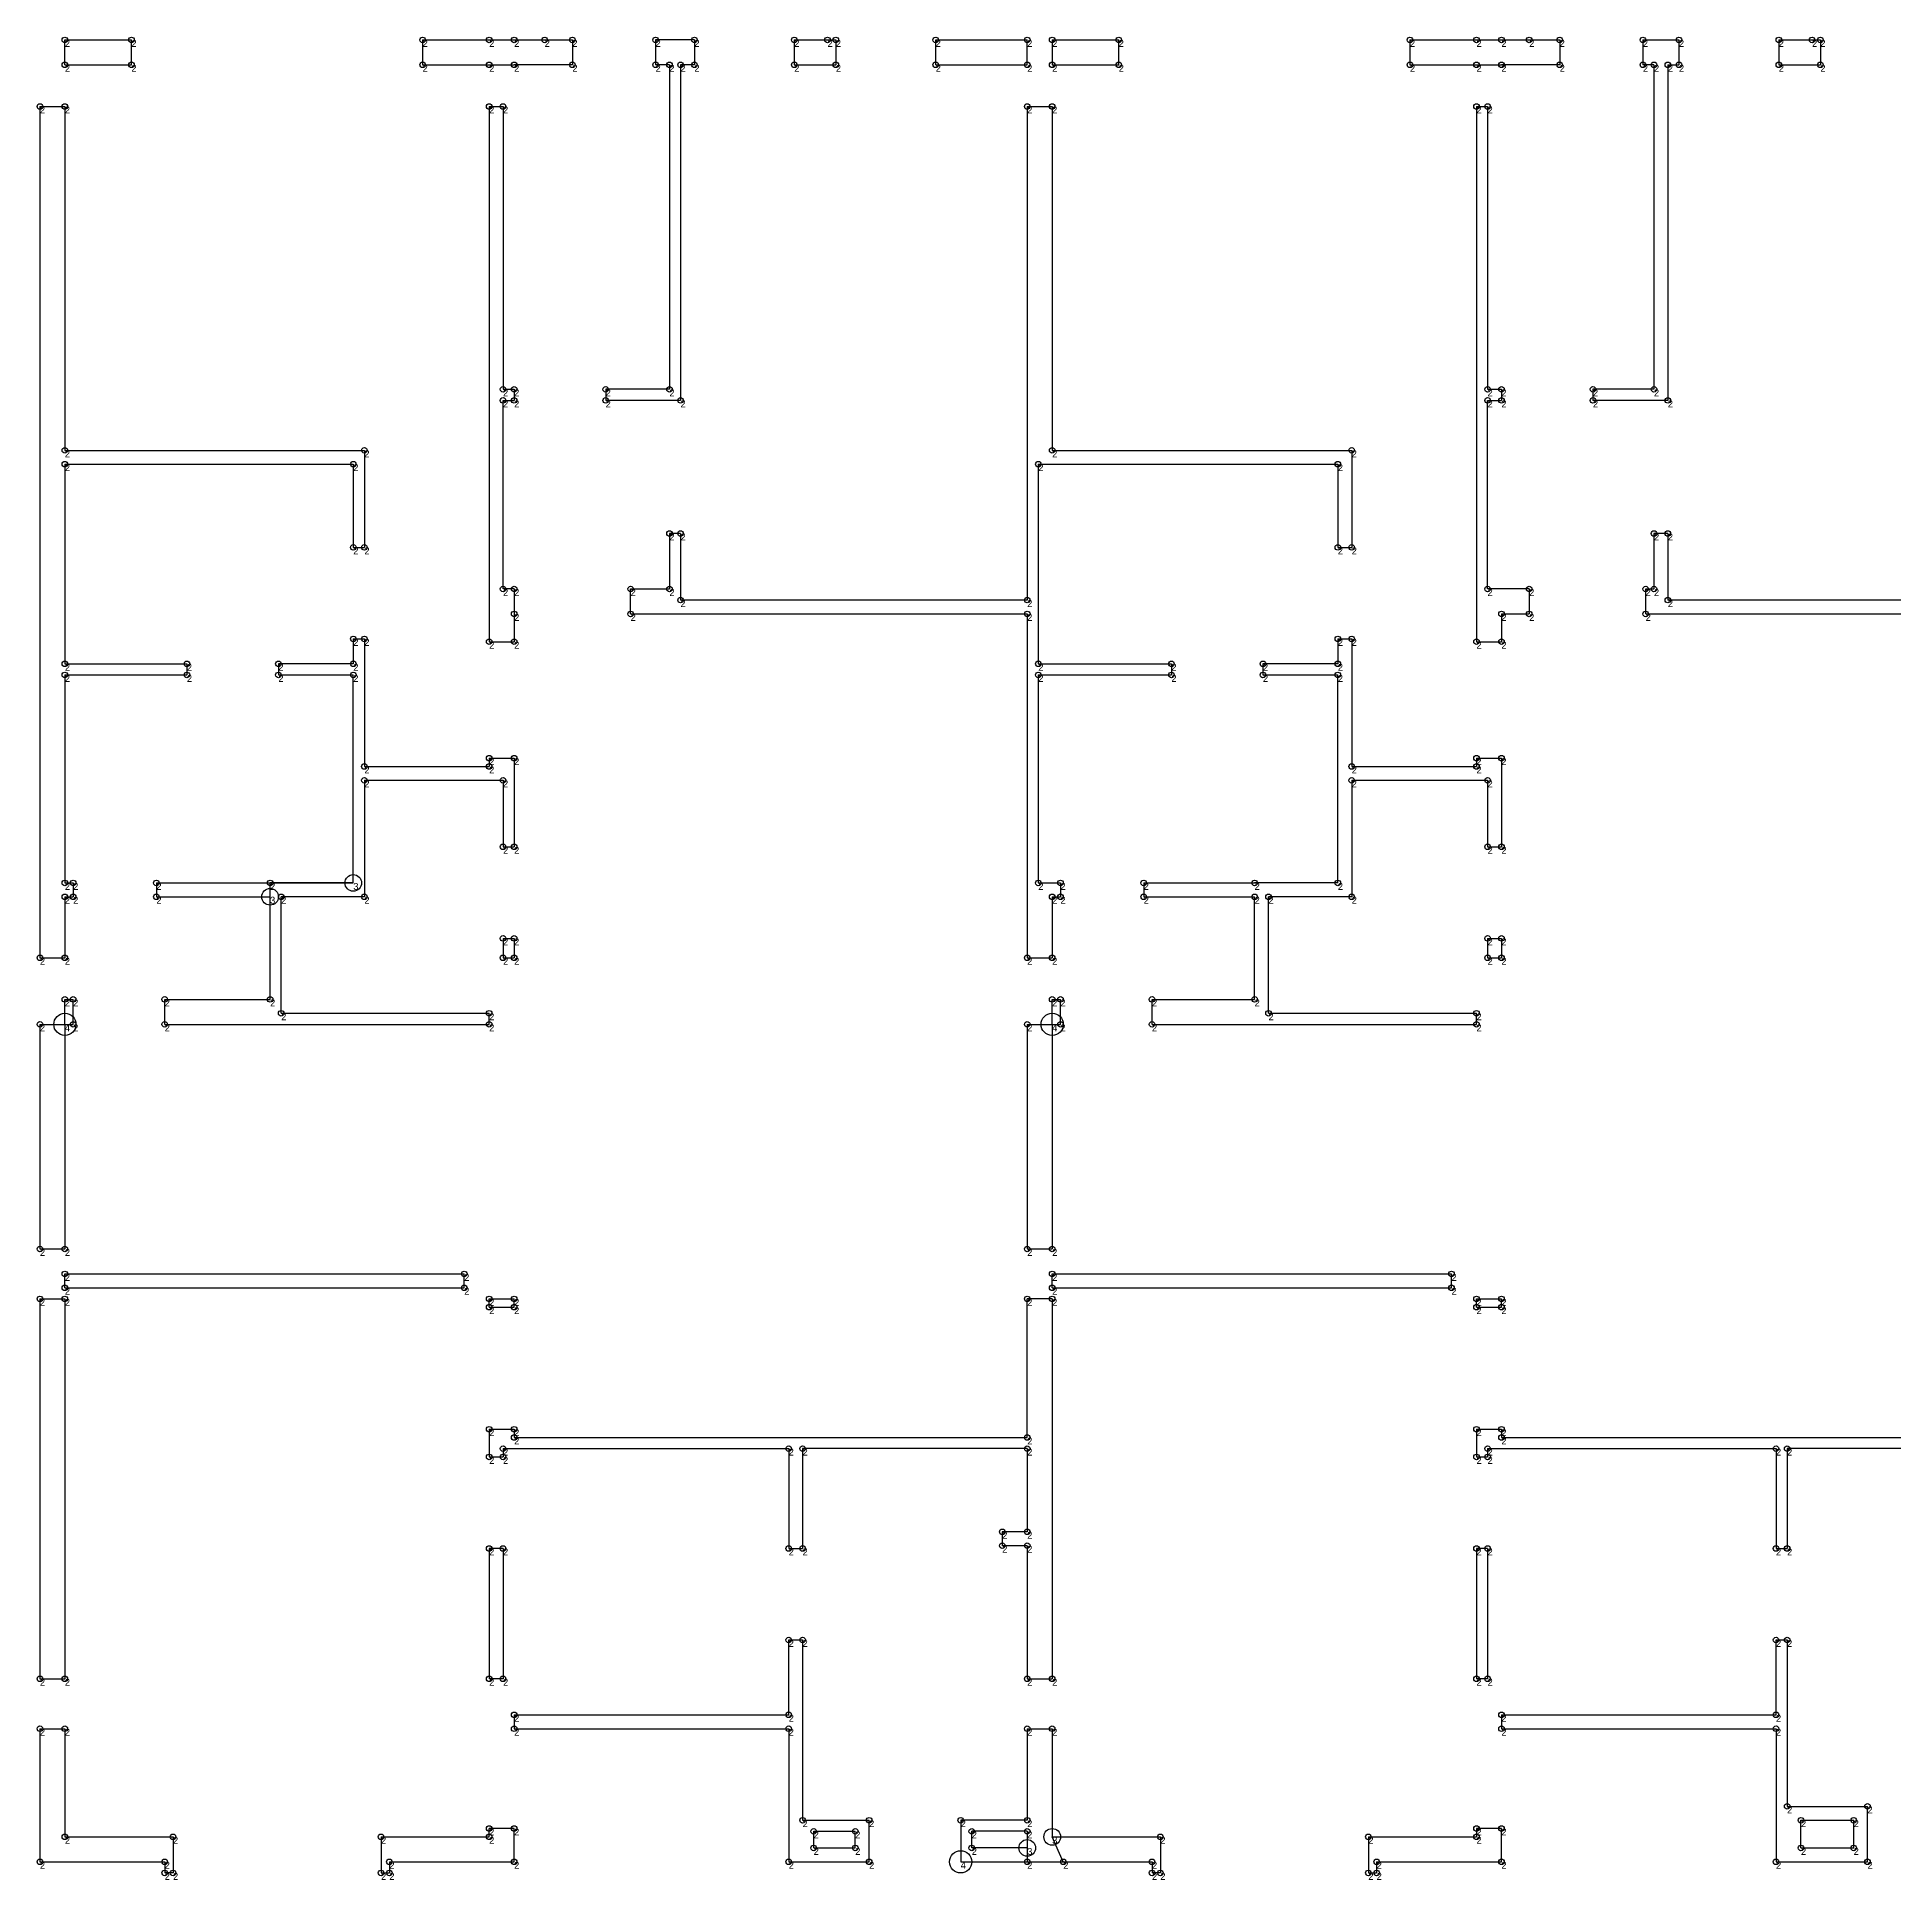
# Model space of a CAD drawing. Header units: metres. Extents: x 233 to 1676, y 438 to 1102.
# Drawn here: x 233 to 903, y 438 to 1102 of the extents above; entities that cross this region are included whole.
import ezdxf

# ---------------------------------------------------------------- set-up
doc = ezdxf.new("R2010")
doc.units = ezdxf.units.M

msp = doc.modelspace()

# ---------------------------------------------------------------- linework, layer by layer
for p, q in [((243, 1092), (243, 1101)), ((243, 1101), (267, 1101)), ((267, 1092), (267, 1101)), ((372, 1101), (396, 1101)), ((372, 1101), (372, 1092)), ((396, 1101), (405, 1101)), ((405, 1101), (426, 1101)), ((416, 1101), (416, 1101)), ((426, 1101), (426, 1092)), ((470, 1101), (456, 1101)), ((456, 1101), (456, 1092)), ((470, 1101), (470, 1092)), ((506, 1101), (506, 1092)), ((506, 1101), (521, 1101)), ((518, 1101), (518, 1101)), ((521, 1101), (521, 1092)), ((557, 1092), (557, 1101)), ((557, 1101), (590, 1101)), ((590, 1092), (590, 1101)), ((599, 1101), (599, 1092)), ((599, 1101), (623, 1101)), ((623, 1092), (623, 1101)), ((728, 1101), (752, 1101)), ((728, 1101), (728, 1092)), ((752, 1101), (761, 1101)), ((761, 1101), (782, 1101)), ((771, 1101), (771, 1101)), ((782, 1101), (782, 1092)), ((812, 1101), (812, 1092)), ((812, 1101), (825, 1101)), ((825, 1101), (825, 1092)), ((861, 1101), (861, 1092)), ((861, 1101), (876, 1101)), ((873, 1101), (873, 1101)), ((876, 1101), (876, 1092)), ((243, 1092), (267, 1092)), ((372, 1092), (396, 1092)), ((396, 1092), (405, 1092)), ((426, 1092), (405, 1092)), ((461, 1092), (456, 1092)), ((461, 1092), (461, 975)), ((470, 1092), (465, 1092)), ((465, 1092), (465, 971)), ((506, 1092), (521, 1092)), ((557, 1092), (590, 1092)), ((599, 1092), (623, 1092)), ((728, 1092), (752, 1092)), ((752, 1092), (761, 1092)), ((782, 1092), (761, 1092)), ((816, 1092), (812, 1092)), ((816, 1092), (816, 975)), ((821, 1092), (821, 971)), ((821, 1092), (825, 1092)), ((861, 1092), (876, 1092)), ((234, 1077), (234, 770)), ((234, 1077), (243, 1077)), ((243, 1077), (243, 953)), ((396, 1077), (396, 884)), ((396, 1077), (401, 1077)), ((401, 1077), (401, 975)), ((590, 1077), (590, 899)), ((590, 1077), (599, 1077)), ((599, 1077), (599, 953)), ((752, 1077), (752, 884)), ((752, 1077), (756, 1077)), ((756, 1077), (756, 975)), ((401, 975), (405, 975)), ((405, 975), (405, 971)), ((461, 975), (438, 975)), ((438, 975), (438, 971)), ((756, 975), (761, 975)), ((761, 975), (761, 971)), ((816, 975), (794, 975)), ((794, 975), (794, 971)), ((401, 903), (401, 971)), ((401, 971), (405, 971)), ((465, 971), (438, 971)), ((756, 903), (756, 971)), ((756, 971), (761, 971)), ((821, 971), (794, 971)), ((243, 953), (351, 953)), ((351, 953), (351, 918)), ((599, 953), (707, 953)), ((707, 953), (707, 918)), ((243, 948), (243, 876)), ((243, 948), (347, 948)), ((347, 948), (347, 918)), ((594, 948), (594, 876)), ((594, 948), (702, 948)), ((702, 948), (702, 918)), ((347, 918), (351, 918)), ((465, 923), (461, 923)), ((461, 923), (461, 903)), ((465, 923), (465, 899)), ((702, 918), (707, 918)), ((821, 923), (816, 923)), ((816, 923), (816, 903)), ((821, 923), (821, 899)), ((405, 903), (401, 903)), ((405, 903), (405, 894)), ((447, 894), (447, 903)), ((447, 903), (461, 903)), ((590, 899), (465, 899)), ((771, 903), (756, 903)), ((771, 903), (771, 894)), ((813, 894), (813, 903)), ((813, 903), (816, 903)), ((950, 899), (821, 899)), ((405, 894), (405, 884)), ((447, 894), (590, 894)), ((590, 894), (590, 770)), ((761, 894), (771, 894)), ((761, 894), (761, 884)), ((813, 894), (950, 894)), ((347, 885), (347, 876)), ((347, 885), (351, 885)), ((351, 885), (351, 839)), ((702, 885), (702, 876)), ((702, 885), (707, 885)), ((707, 885), (707, 839)), ((396, 884), (405, 884)), ((752, 884), (761, 884)), ((243, 876), (287, 876)), ((243, 872), (287, 872)), ((243, 872), (243, 797)), ((287, 876), (287, 872)), ((347, 876), (320, 876)), ((320, 876), (320, 872)), ((320, 872), (347, 872)), ((347, 797), (347, 872)), ((594, 876), (642, 876)), ((594, 872), (642, 872)), ((594, 872), (594, 797)), ((642, 876), (642, 872)), ((702, 876), (675, 876)), ((675, 876), (675, 872)), ((675, 872), (702, 872)), ((702, 797), (702, 872)), ((351, 839), (396, 839)), ((396, 842), (396, 839)), ((396, 842), (405, 842)), ((405, 842), (405, 810)), ((707, 839), (752, 839)), ((752, 842), (752, 839)), ((752, 842), (761, 842)), ((761, 842), (761, 810)), ((351, 834), (351, 792)), ((351, 834), (401, 834)), ((401, 834), (401, 810)), ((707, 834), (707, 792)), ((707, 834), (756, 834)), ((756, 834), (756, 810)), ((401, 810), (405, 810)), ((756, 810), (761, 810)), ((243, 797), (246, 797)), ((243, 792), (246, 792)), ((243, 792), (243, 770)), ((246, 797), (246, 792)), ((276, 797), (276, 792)), ((276, 797), (347, 797)), ((276, 792), (317, 792)), ((347, 797), (317, 797)), ((317, 792), (317, 797)), ((317, 755), (317, 792)), ((351, 792), (321, 792)), ((321, 750), (321, 792)), ((594, 797), (602, 797)), ((599, 792), (602, 792)), ((599, 792), (599, 770)), ((602, 797), (602, 792)), ((632, 797), (672, 797)), ((632, 797), (632, 792)), ((632, 792), (672, 792)), ((702, 797), (672, 797)), ((672, 755), (672, 792)), ((707, 792), (677, 792)), ((677, 750), (677, 792)), ((401, 777), (401, 770)), ((401, 777), (405, 777)), ((405, 777), (405, 770)), ((756, 777), (756, 770)), ((756, 777), (761, 777)), ((761, 777), (761, 770)), ((234, 770), (243, 770)), ((401, 770), (405, 770)), ((590, 770), (599, 770)), ((756, 770), (761, 770)), ((243, 746), (243, 755)), ((243, 755), (246, 755)), ((246, 746), (246, 755)), ((279, 746), (279, 755)), ((279, 755), (317, 755)), ((599, 746), (599, 755)), ((599, 755), (602, 755)), ((602, 746), (602, 755)), ((635, 746), (635, 755)), ((635, 755), (672, 755)), ((234, 746), (234, 665)), ((234, 746), (243, 746)), ((243, 746), (243, 665)), ((243, 746), (246, 746)), ((279, 746), (396, 746)), ((321, 750), (396, 750)), ((396, 746), (396, 750)), ((590, 746), (590, 665)), ((590, 746), (599, 746)), ((599, 746), (599, 665)), ((599, 746), (602, 746)), ((635, 746), (752, 746)), ((677, 750), (752, 750)), ((752, 746), (752, 750)), ((234, 665), (243, 665)), ((590, 665), (599, 665)), ((243, 651), (243, 656)), ((243, 656), (387, 656)), ((243, 651), (387, 651)), ((387, 651), (387, 656)), ((599, 651), (599, 656)), ((599, 656), (743, 656)), ((599, 651), (743, 651)), ((743, 651), (743, 656)), ((234, 647), (234, 510)), ((234, 647), (243, 647)), ((243, 647), (243, 510)), ((396, 644), (396, 647)), ((396, 647), (405, 647)), ((396, 644), (405, 644)), ((405, 644), (405, 647)), ((590, 597), (590, 647)), ((599, 647), (590, 647)), ((599, 647), (599, 510)), ((752, 644), (752, 647)), ((752, 647), (761, 647)), ((752, 644), (761, 644)), ((761, 644), (761, 647)), ((396, 600), (396, 590)), ((396, 600), (405, 600)), ((405, 600), (405, 597)), ((405, 597), (590, 597)), ((752, 600), (752, 590)), ((752, 600), (761, 600)), ((761, 600), (761, 597)), ((761, 597), (950, 597)), ((396, 590), (401, 590)), ((401, 593), (504, 593)), ((401, 593), (401, 590)), ((504, 593), (504, 557)), ((590, 593), (509, 593)), ((509, 593), (509, 557)), ((590, 593), (590, 563)), ((752, 590), (756, 590)), ((756, 593), (860, 593)), ((756, 593), (756, 590)), ((860, 593), (860, 557)), ((950, 593), (864, 593)), ((864, 593), (864, 557)), ((590, 563), (581, 563)), ((581, 563), (581, 558)), ((401, 557), (396, 557)), ((396, 557), (396, 510)), ((401, 557), (401, 510)), ((504, 557), (509, 557)), ((590, 558), (581, 558)), ((590, 558), (590, 510)), ((756, 557), (752, 557)), ((752, 557), (752, 510)), ((756, 557), (756, 510)), ((860, 557), (864, 557)), ((504, 497), (504, 524)), ((504, 524), (509, 524)), ((509, 524), (509, 459)), ((860, 497), (860, 524)), ((860, 524), (864, 524)), ((864, 524), (864, 464)), ((234, 510), (243, 510)), ((401, 510), (396, 510)), ((590, 510), (599, 510)), ((756, 510), (752, 510)), ((405, 497), (504, 497)), ((405, 497), (405, 492)), ((761, 497), (860, 497)), ((761, 497), (761, 492)), ((234, 492), (234, 444)), ((234, 492), (243, 492)), ((243, 492), (243, 453)), ((405, 492), (504, 492)), ((504, 492), (504, 444)), ((590, 492), (590, 459)), ((590, 492), (599, 492)), ((599, 492), (599, 453)), ((761, 492), (860, 492)), ((860, 492), (860, 444)), ((864, 464), (893, 464)), ((893, 444), (893, 464)), ((405, 456), (396, 456)), ((396, 453), (396, 456)), ((405, 444), (405, 456)), ((509, 459), (533, 459)), ((533, 444), (533, 459)), ((590, 459), (566, 459)), ((566, 459), (566, 444)), ((761, 456), (752, 456)), ((752, 456), (752, 453)), ((761, 444), (761, 456)), ((869, 449), (869, 459)), ((869, 459), (888, 459)), ((888, 449), (888, 459)), ((243, 453), (282, 453)), ((282, 453), (282, 440)), ((357, 453), (396, 453)), ((357, 453), (357, 440)), ((513, 449), (513, 455)), ((513, 455), (528, 455)), ((513, 449), (528, 449)), ((528, 449), (528, 455)), ((590, 455), (570, 455)), ((570, 449), (570, 455)), ((590, 449), (570, 449)), ((590, 455), (590, 449)), ((590, 449), (590, 444)), ((603, 444), (599, 453)), ((599, 453), (638, 453)), ((638, 453), (638, 440)), ((713, 453), (752, 453)), ((713, 453), (713, 440)), ((869, 449), (888, 449)), ((234, 444), (279, 444)), ((279, 444), (279, 440)), ((360, 444), (405, 444)), ((360, 444), (360, 440)), ((504, 444), (533, 444)), ((566, 444), (590, 444)), ((566, 444), (603, 444)), ((566, 444), (635, 444)), ((635, 444), (635, 440)), ((716, 444), (761, 444)), ((716, 444), (716, 440)), ((860, 444), (893, 444)), ((282, 440), (279, 440)), ((357, 440), (360, 440)), ((638, 440), (635, 440)), ((713, 440), (716, 440))]:
    msp.add_line(p, q)
at = {"layer": 'debug', "color": 5}
for centre in [(243, 1101), (267, 1101), (372, 1101), (396, 1101), (405, 1101), (416, 1101), (426, 1101), (456, 1101), (470, 1101), (506, 1101), (518, 1101), (521, 1101), (557, 1101), (590, 1101), (599, 1101), (623, 1101), (728, 1101), (752, 1101), (761, 1101), (771, 1101), (782, 1101), (812, 1101), (825, 1101), (861, 1101), (873, 1101), (876, 1101), (243, 1092), (267, 1092), (372, 1092), (396, 1092), (405, 1092), (426, 1092), (456, 1092), (461, 1092), (465, 1092), (470, 1092), (506, 1092), (521, 1092), (557, 1092), (590, 1092), (599, 1092), (623, 1092), (728, 1092), (752, 1092), (761, 1092), (782, 1092), (812, 1092), (816, 1092), (821, 1092), (825, 1092), (861, 1092), (876, 1092), (234, 1077), (243, 1077), (396, 1077), (401, 1077), (590, 1077), (599, 1077), (752, 1077), (756, 1077), (401, 975), (401, 971), (405, 975), (405, 971), (438, 975), (438, 971), (461, 975), (465, 971), (756, 975), (756, 971), (761, 975), (761, 971), (794, 975), (794, 971), (816, 975), (821, 971), (243, 953), (351, 953), (599, 953), (707, 953), (243, 948), (347, 948), (594, 948), (702, 948), (347, 918), (351, 918), (461, 923), (465, 923), (702, 918), (707, 918), (816, 923), (821, 923), (401, 903), (405, 903), (447, 903), (461, 903), (465, 899), (590, 899), (756, 903), (771, 903), (813, 903), (816, 903), (821, 899), (405, 894), (447, 894), (590, 894), (761, 894), (771, 894), (813, 894), (347, 885), (351, 885), (396, 884), (405, 884), (702, 885), (707, 885), (752, 884), (761, 884), (243, 876), (243, 872), (287, 876), (287, 872), (320, 876), (320, 872), (347, 876), (347, 872), (594, 876), (594, 872), (642, 876), (642, 872), (675, 876), (675, 872), (702, 876), (702, 872), (351, 839), (396, 842), (396, 839), (405, 842), (707, 839), (752, 842), (752, 839), (761, 842), (351, 834), (401, 834), (707, 834), (756, 834), (401, 810), (405, 810), (756, 810), (761, 810), (243, 797), (246, 797), (276, 797), (317, 797), (594, 797), (602, 797), (632, 797), (672, 797), (702, 797), (243, 792), (246, 792), (276, 792), (321, 792), (351, 792), (599, 792), (602, 792), (632, 792), (672, 792), (677, 792), (707, 792), (401, 777), (405, 777), (756, 777), (761, 777), (234, 770), (243, 770), (401, 770), (405, 770), (590, 770), (599, 770), (756, 770), (761, 770), (243, 755), (246, 755), (279, 755), (317, 755), (321, 750), (396, 750), (599, 755), (602, 755), (635, 755), (672, 755), (677, 750), (752, 750), (234, 746), (246, 746), (279, 746), (396, 746), (590, 746), (602, 746), (635, 746), (752, 746), (234, 665), (243, 665), (590, 665), (599, 665), (243, 656), (387, 656), (599, 656), (743, 656), (243, 651), (387, 651), (599, 651), (743, 651), (234, 647), (243, 647), (396, 647), (396, 644), (405, 647), (405, 644), (590, 647), (599, 647), (752, 647), (752, 644), (761, 647), (761, 644), (396, 600), (405, 600), (405, 597), (590, 597), (752, 600), (761, 600), (761, 597), (396, 590), (401, 593), (401, 590), (504, 593), (509, 593), (590, 593), (752, 590), (756, 593), (756, 590), (860, 593), (864, 593), (581, 563), (590, 563), (396, 557), (401, 557), (504, 557), (509, 557), (581, 558), (590, 558), (752, 557), (756, 557), (860, 557), (864, 557), (504, 524), (509, 524), (860, 524), (864, 524), (234, 510), (243, 510), (396, 510), (401, 510), (590, 510), (599, 510), (752, 510), (756, 510), (405, 497), (504, 497), (761, 497), (860, 497), (234, 492), (243, 492), (405, 492), (504, 492), (590, 492), (599, 492), (761, 492), (860, 492), (864, 464), (893, 464), (396, 456), (405, 456), (509, 459), (513, 455), (528, 455), (533, 459), (566, 459), (570, 455), (590, 459), (590, 455), (752, 456), (761, 456), (869, 459), (888, 459), (243, 453), (282, 453), (357, 453), (396, 453), (513, 449), (528, 449), (570, 449), (638, 453), (713, 453), (752, 453), (869, 449), (888, 449), (234, 444), (279, 444), (360, 444), (405, 444), (504, 444), (533, 444), (590, 444), (603, 444), (635, 444), (716, 444), (761, 444), (860, 444), (893, 444), (279, 440), (282, 440), (357, 440), (360, 440), (635, 440), (638, 440), (713, 440), (716, 440)]:
    msp.add_circle(centre, 1, dxfattribs=at)
at = {"layer": 'debug', "color": 3}
for centre in [(347, 797), (317, 792), (599, 453), (590, 449)]:
    msp.add_circle(centre, 3, dxfattribs=at)
at = {"layer": 'debug', "color": 4}
for centre in [(243, 746), (599, 746), (566, 444)]:
    msp.add_circle(centre, 4, dxfattribs=at)

# ---------------------------------------------------------------- texts
at = {"layer": 'debug', "char_height": 2.5, "attachment_point": 1}
for s, insert in [('2', (243, 1101)), ('2', (267, 1101)), ('2', (372, 1101)), ('2', (396, 1101)), ('2', (405, 1101)), ('2', (416, 1101)), ('2', (426, 1101)), ('2', (456, 1101)), ('2', (470, 1101)), ('2', (506, 1101)), ('2', (518, 1101)), ('2', (521, 1101)), ('2', (557, 1101)), ('2', (590, 1101)), ('2', (599, 1101)), ('2', (623, 1101)), ('2', (728, 1101)), ('2', (752, 1101)), ('2', (761, 1101)), ('2', (771, 1101)), ('2', (782, 1101)), ('2', (812, 1101)), ('2', (825, 1101)), ('2', (861, 1101)), ('2', (873, 1101)), ('2', (876, 1101)), ('2', (243, 1092)), ('2', (267, 1092)), ('2', (372, 1092)), ('2', (396, 1092)), ('2', (405, 1092)), ('2', (426, 1092)), ('2', (456, 1092)), ('2', (461, 1092)), ('2', (465, 1092)), ('2', (470, 1092)), ('2', (506, 1092)), ('2', (521, 1092)), ('2', (557, 1092)), ('2', (590, 1092)), ('2', (599, 1092)), ('2', (623, 1092)), ('2', (728, 1092)), ('2', (752, 1092)), ('2', (761, 1092)), ('2', (782, 1092)), ('2', (812, 1092)), ('2', (816, 1092)), ('2', (821, 1092)), ('2', (825, 1092)), ('2', (861, 1092)), ('2', (876, 1092)), ('2', (234, 1077)), ('2', (243, 1077)), ('2', (396, 1077)), ('2', (401, 1077)), ('2', (590, 1077)), ('2', (599, 1077)), ('2', (752, 1077)), ('2', (756, 1077)), ('2', (401, 975)), ('2', (405, 975)), ('2', (438, 975)), ('2', (461, 975)), ('2', (756, 975)), ('2', (761, 975)), ('2', (794, 975)), ('2', (816, 975)), ('2', (401, 971)), ('2', (405, 971)), ('2', (438, 971)), ('2', (465, 971)), ('2', (756, 971)), ('2', (761, 971)), ('2', (794, 971)), ('2', (821, 971)), ('2', (243, 953)), ('2', (351, 953)), ('2', (599, 953)), ('2', (707, 953)), ('2', (243, 948)), ('2', (347, 948)), ('2', (594, 948)), ('2', (702, 948)), ('2', (347, 918)), ('2', (351, 918)), ('2', (461, 923)), ('2', (465, 923)), ('2', (702, 918)), ('2', (707, 918)), ('2', (816, 923)), ('2', (821, 923)), ('2', (401, 903)), ('2', (405, 903)), ('2', (447, 903)), ('2', (461, 903)), ('2', (465, 899)), ('2', (590, 899)), ('2', (756, 903)), ('2', (771, 903)), ('2', (813, 903)), ('2', (816, 903)), ('2', (821, 899)), ('2', (405, 894)), ('2', (447, 894)), ('2', (590, 894)), ('2', (761, 894)), ('2', (771, 894)), ('2', (813, 894)), ('2', (347, 885)), ('2', (351, 885)), ('2', (702, 885)), ('2', (707, 885)), ('2', (396, 884)), ('2', (405, 884)), ('2', (752, 884)), ('2', (761, 884)), ('2', (243, 876)), ('2', (243, 872)), ('2', (287, 876)), ('2', (287, 872)), ('2', (320, 876)), ('2', (320, 872)), ('2', (347, 876)), ('2', (347, 872)), ('2', (594, 876)), ('2', (594, 872)), ('2', (642, 876)), ('2', (642, 872)), ('2', (675, 876)), ('2', (675, 872)), ('2', (702, 876)), ('2', (702, 872)), ('2', (351, 839)), ('2', (396, 842)), ('2', (396, 839)), ('2', (405, 842)), ('2', (707, 839)), ('2', (752, 842)), ('2', (752, 839)), ('2', (761, 842)), ('2', (351, 834)), ('2', (401, 834)), ('2', (707, 834)), ('2', (756, 834)), ('2', (401, 810)), ('2', (405, 810)), ('2', (756, 810)), ('2', (761, 810)), ('2', (243, 797)), ('2', (243, 792)), ('2', (246, 797)), ('2', (246, 792)), ('2', (276, 797)), ('2', (276, 792)), ('3', (317, 792)), ('2', (317, 797)), ('2', (321, 792)), ('3', (347, 797)), ('2', (351, 792)), ('2', (594, 797)), ('2', (599, 792)), ('2', (602, 797)), ('2', (602, 792)), ('2', (632, 797)), ('2', (632, 792)), ('2', (672, 797)), ('2', (672, 792)), ('2', (677, 792)), ('2', (702, 797)), ('2', (707, 792)), ('2', (401, 777)), ('2', (405, 777)), ('2', (756, 777)), ('2', (761, 777)), ('2', (234, 770)), ('2', (243, 770)), ('2', (401, 770)), ('2', (405, 770)), ('2', (590, 770)), ('2', (599, 770)), ('2', (756, 770)), ('2', (761, 770)), ('2', (243, 755)), ('2', (246, 755)), ('2', (279, 755)), ('2', (317, 755)), ('2', (599, 755)), ('2', (602, 755)), ('2', (635, 755)), ('2', (672, 755)), ('2', (234, 746)), ('4', (243, 746)), ('2', (246, 746)), ('2', (279, 746)), ('2', (321, 750)), ('2', (396, 750)), ('2', (396, 746)), ('2', (590, 746)), ('4', (599, 746)), ('2', (602, 746)), ('2', (635, 746)), ('2', (677, 750)), ('2', (752, 750)), ('2', (752, 746)), ('2', (234, 665)), ('2', (243, 665)), ('2', (590, 665)), ('2', (599, 665)), ('2', (243, 656)), ('2', (243, 651)), ('2', (387, 656)), ('2', (387, 651)), ('2', (599, 656)), ('2', (599, 651)), ('2', (743, 656)), ('2', (743, 651)), ('2', (234, 647)), ('2', (243, 647)), ('2', (396, 647)), ('2', (396, 644)), ('2', (405, 647)), ('2', (405, 644)), ('2', (590, 647)), ('2', (599, 647)), ('2', (752, 647)), ('2', (752, 644)), ('2', (761, 647)), ('2', (761, 644)), ('2', (396, 600)), ('2', (405, 600)), ('2', (405, 597)), ('2', (590, 597)), ('2', (752, 600)), ('2', (761, 600)), ('2', (761, 597)), ('2', (396, 590)), ('2', (401, 593)), ('2', (401, 590)), ('2', (504, 593)), ('2', (509, 593)), ('2', (590, 593)), ('2', (752, 590)), ('2', (756, 593)), ('2', (756, 590)), ('2', (860, 593)), ('2', (864, 593)), ('2', (581, 563)), ('2', (590, 563)), ('2', (396, 557)), ('2', (401, 557)), ('2', (504, 557)), ('2', (509, 557)), ('2', (581, 558)), ('2', (590, 558)), ('2', (752, 557)), ('2', (756, 557)), ('2', (860, 557)), ('2', (864, 557)), ('2', (504, 524)), ('2', (509, 524)), ('2', (860, 524)), ('2', (864, 524)), ('2', (234, 510)), ('2', (243, 510)), ('2', (396, 510)), ('2', (401, 510)), ('2', (590, 510)), ('2', (599, 510)), ('2', (752, 510)), ('2', (756, 510)), ('2', (405, 497)), ('2', (504, 497)), ('2', (761, 497)), ('2', (860, 497)), ('2', (234, 492)), ('2', (243, 492)), ('2', (405, 492)), ('2', (504, 492)), ('2', (590, 492)), ('2', (599, 492)), ('2', (761, 492)), ('2', (860, 492)), ('2', (864, 464)), ('2', (893, 464)), ('2', (396, 456)), ('2', (405, 456)), ('2', (509, 459)), ('2', (533, 459)), ('2', (566, 459)), ('2', (590, 459)), ('2', (752, 456)), ('2', (761, 456)), ('2', (869, 459)), ('2', (888, 459)), ('2', (243, 453)), ('2', (282, 453)), ('2', (357, 453)), ('2', (396, 453)), ('2', (513, 455)), ('2', (513, 449)), ('2', (528, 455)), ('2', (528, 449)), ('2', (570, 455)), ('2', (570, 449)), ('3', (590, 449)), ('2', (590, 455)), ('3', (599, 453)), ('2', (638, 453)), ('2', (713, 453)), ('2', (752, 453)), ('2', (869, 449)), ('2', (888, 449)), ('2', (234, 444)), ('2', (279, 444)), ('2', (360, 444)), ('2', (405, 444)), ('2', (504, 444)), ('2', (533, 444)), ('4', (566, 444)), ('2', (590, 444)), ('2', (603, 444)), ('2', (635, 444)), ('2', (716, 444)), ('2', (761, 444)), ('2', (860, 444)), ('2', (893, 444)), ('2', (279, 440)), ('2', (282, 440)), ('2', (357, 440)), ('2', (360, 440)), ('2', (635, 440)), ('2', (638, 440)), ('2', (713, 440)), ('2', (716, 440))]:
    msp.add_mtext(s, dxfattribs=dict(at, insert=insert))

doc.saveas('drawing.dxf')
